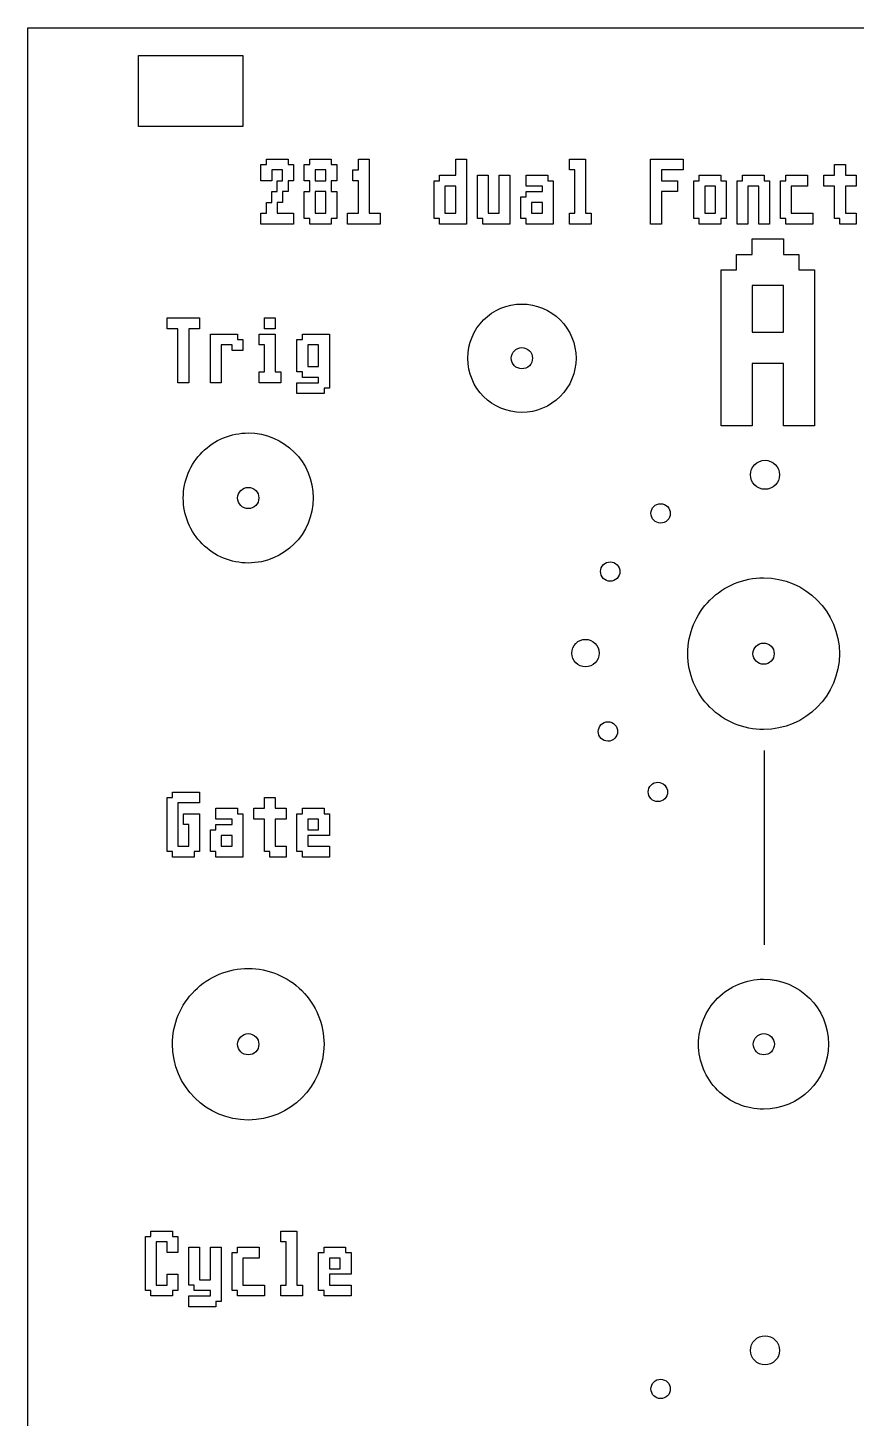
# Model space of a CAD drawing. Extents: x 0 to 101, y 9 to 137.
# Drawn here: x 0.2 to 37.7, y 74 to 136.9 of the extents above; entities that cross this region are included whole.
import ezdxf

# ---------------------------------------------------------------- set-up
doc = ezdxf.new("R2010")
doc.units = 0
doc.layers.add('Calque_1', color=7, linetype='CONTINUOUS')

msp = doc.modelspace()

# ---------------------------------------------------------------- linework, layer by layer
at = {"layer": 'Calque_1', "color": 7}
for p, q in [((0.161084, 136.906207), (101.139173, 136.906207)), ((0.161084, 8.727696), (0.161084, 136.906207)), ((10.963953, 130.843107), (10.963953, 130.965596)), ((10.963953, 130.965596), (11.453905, 130.965596)), ((11.453905, 130.965596), (11.943858, 130.965596)), ((11.943858, 130.965596), (11.943858, 130.843107)), ((12.923757, 130.843107), (12.923757, 130.965596)), ((12.923757, 130.965596), (13.413709, 130.965596)), ((13.413709, 130.965596), (13.903661, 130.965596)), ((13.903661, 130.965596), (13.903661, 130.843107)), ((15.128532, 130.72062), (15.128532, 130.965596)), ((15.128532, 130.965596), (15.37351, 130.965596)), ((15.37351, 130.965596), (15.618484, 130.965596)), ((15.618484, 130.965596), (15.618484, 129.740715)), ((19.538089, 130.598132), (19.538089, 130.965596)), ((19.538089, 130.965596), (19.783066, 130.965596)), ((19.783066, 130.965596), (20.028041, 130.965596)), ((20.028041, 130.965596), (20.028041, 129.49574)), ((24.682566, 130.72062), (24.682566, 130.965596)), ((24.682566, 130.965596), (25.050029, 130.965596)), ((25.050029, 130.965596), (25.417493, 130.965596)), ((25.417493, 130.965596), (25.417493, 129.740715)), ((28.357193, 129.49574), (28.357193, 130.965596)), ((28.357193, 130.965596), (29.09212, 130.965596)), ((29.09212, 130.965596), (29.82705, 130.965596)), ((29.82705, 130.965596), (29.82705, 130.72062)), ((10.718978, 130.353155), (10.718978, 130.72062)), ((10.718978, 130.72062), (10.841466, 130.72062)), ((10.718978, 129.985693), (10.718978, 130.353155)), ((10.841466, 130.72062), (10.963953, 130.72062)), ((10.963953, 130.72062), (10.963953, 130.843107)), ((11.453905, 130.475645), (11.208931, 130.475645)), ((11.208931, 130.475645), (11.208931, 130.230667)), ((11.698883, 130.475645), (11.453905, 130.475645)), ((11.698883, 130.230667), (11.698883, 130.475645)), ((11.943858, 130.843107), (11.943858, 130.72062)), ((11.943858, 130.72062), (12.066345, 130.72062)), ((12.066345, 130.72062), (12.188835, 130.72062)), ((12.188835, 130.72062), (12.188835, 130.353155)), ((12.188835, 130.353155), (12.188835, 129.985693)), ((12.678779, 130.353155), (12.678779, 130.72062)), ((12.678779, 130.72062), (12.801266, 130.72062)), ((12.678779, 129.985693), (12.678779, 130.353155)), ((12.801266, 130.72062), (12.923757, 130.72062)), ((12.923757, 130.72062), (12.923757, 130.843107)), ((13.413709, 130.475645), (13.168731, 130.475645)), ((13.168731, 130.475645), (13.168731, 130.230667)), ((13.658684, 130.475645), (13.413709, 130.475645)), ((13.658684, 130.230667), (13.658684, 130.475645)), ((13.903661, 130.843107), (13.903661, 130.72062)), ((13.903661, 130.72062), (14.026148, 130.72062)), ((14.026148, 130.72062), (14.148636, 130.72062)), ((14.148636, 130.72062), (14.148636, 130.353155)), ((14.148636, 130.353155), (14.148636, 129.985693)), ((14.883557, 130.230667), (14.883557, 130.475645)), ((14.883557, 130.475645), (15.006045, 130.475645)), ((15.006045, 130.475645), (15.128532, 130.475645)), ((15.128532, 130.475645), (15.128532, 130.72062)), ((19.538089, 130.230667), (19.538089, 130.598132)), ((24.682566, 130.475645), (24.682566, 130.72062)), ((24.805054, 130.475645), (24.682566, 130.475645)), ((24.927541, 130.475645), (24.805054, 130.475645)), ((24.927541, 129.49574), (24.927541, 130.475645)), ((29.337098, 130.475645), (28.847145, 130.475645)), ((28.847145, 130.475645), (28.847145, 130.230667)), ((29.82705, 130.475645), (29.337098, 130.475645)), ((29.82705, 130.72062), (29.82705, 130.475645)), ((36.686351, 130.475645), (36.686351, 130.72062)), ((36.686351, 130.72062), (36.931329, 130.72062)), ((36.686351, 130.230667), (36.686351, 130.475645)), ((36.931329, 130.72062), (37.176303, 130.72062)), ((37.176303, 130.72062), (37.176303, 130.475645)), ((37.176303, 130.475645), (37.176303, 130.230667)), ((10.963953, 129.985693), (10.718978, 129.985693)), ((11.208931, 129.985693), (10.963953, 129.985693)), ((11.208931, 130.230667), (11.208931, 129.985693)), ((11.453905, 129.740715), (11.453905, 129.985693)), ((11.453905, 129.985693), (11.576393, 129.985693)), ((11.453905, 129.49574), (11.453905, 129.740715)), ((11.576393, 129.985693), (11.698883, 129.985693)), ((11.698883, 129.985693), (11.698883, 130.230667)), ((12.066345, 129.985693), (11.943858, 129.985693)), ((11.943858, 129.985693), (11.943858, 129.740715)), ((11.943858, 129.740715), (11.943858, 129.49574)), ((12.188835, 129.985693), (12.066345, 129.985693)), ((12.801266, 129.985693), (12.678779, 129.985693)), ((12.923757, 129.985693), (12.801266, 129.985693)), ((12.923757, 129.740715), (12.923757, 129.985693)), ((12.923757, 129.49574), (12.923757, 129.740715)), ((13.168731, 130.230667), (13.168731, 129.985693)), ((13.168731, 129.985693), (13.413709, 129.985693)), ((13.413709, 129.985693), (13.658684, 129.985693)), ((13.658684, 129.985693), (13.658684, 130.230667)), ((14.026148, 129.985693), (13.903661, 129.985693)), ((13.903661, 129.985693), (13.903661, 129.740715)), ((13.903661, 129.740715), (13.903661, 129.49574)), ((14.148636, 129.985693), (14.026148, 129.985693)), ((14.883557, 129.985693), (14.883557, 130.230667)), ((15.006045, 129.985693), (14.883557, 129.985693)), ((15.128532, 129.985693), (15.006045, 129.985693)), ((15.128532, 129.250763), (15.128532, 129.985693)), ((15.618484, 129.740715), (15.618484, 128.515836)), ((18.558184, 129.128275), (18.558184, 129.985693)), ((18.558184, 129.985693), (18.680671, 129.985693)), ((18.680671, 129.985693), (18.803161, 129.985693)), ((18.803161, 130.10818), (18.803161, 130.230667)), ((18.803161, 130.230667), (19.170624, 130.230667)), ((18.803161, 129.985693), (18.803161, 130.10818)), ((19.293114, 129.740715), (19.048136, 129.740715)), ((19.048136, 129.740715), (19.048136, 129.128275)), ((19.170624, 130.230667), (19.538089, 130.230667)), ((19.538089, 129.740715), (19.293114, 129.740715)), ((19.538089, 129.128275), (19.538089, 129.740715)), ((20.517985, 129.250763), (20.517985, 130.230667)), ((20.517985, 130.230667), (20.762962, 130.230667)), ((20.762962, 130.230667), (21.007937, 130.230667)), ((21.007937, 130.230667), (21.007937, 129.37325)), ((21.497889, 129.37325), (21.497889, 130.230667)), ((21.497889, 130.230667), (21.742867, 130.230667)), ((21.742867, 130.230667), (21.987842, 130.230667)), ((21.987842, 130.230667), (21.987842, 129.128275)), ((22.722763, 129.985693), (22.722763, 130.230667)), ((22.722763, 130.230667), (23.212715, 130.230667)), ((22.722763, 129.740715), (22.722763, 129.985693)), ((23.090228, 129.740715), (22.722763, 129.740715)), ((23.457693, 129.740715), (23.090228, 129.740715)), ((23.212715, 130.230667), (23.702667, 130.230667)), ((23.457693, 129.618228), (23.457693, 129.740715)), ((23.457693, 129.49574), (23.457693, 129.618228)), ((23.702667, 130.230667), (23.702667, 130.10818)), ((23.702667, 130.10818), (23.702667, 129.985693)), ((23.702667, 129.985693), (23.825155, 129.985693)), ((23.825155, 129.985693), (23.947645, 129.985693)), ((23.947645, 129.985693), (23.947645, 129.005788)), ((25.417493, 129.740715), (25.417493, 128.515836)), ((28.847145, 130.230667), (28.847145, 129.985693)), ((28.847145, 129.985693), (29.214608, 129.985693)), ((29.214608, 129.985693), (29.582072, 129.985693)), ((29.582072, 129.985693), (29.582072, 129.740715)), ((29.582072, 129.740715), (29.582072, 129.49574)), ((30.316994, 129.128275), (30.316994, 129.985693)), ((30.316994, 129.985693), (30.439481, 129.985693)), ((30.439481, 129.985693), (30.561971, 129.985693)), ((30.561971, 130.10818), (30.561971, 130.230667)), ((30.561971, 130.230667), (31.051924, 130.230667)), ((30.561971, 129.985693), (30.561971, 130.10818)), ((31.051924, 129.740715), (30.806946, 129.740715)), ((30.806946, 129.740715), (30.806946, 129.128275)), ((31.051924, 130.230667), (31.541876, 130.230667)), ((31.296898, 129.740715), (31.051924, 129.740715)), ((31.296898, 129.128275), (31.296898, 129.740715)), ((31.541876, 130.230667), (31.541876, 130.10818)), ((31.541876, 130.10818), (31.541876, 129.985693)), ((31.541876, 129.985693), (31.664363, 129.985693)), ((31.664363, 129.985693), (31.786851, 129.985693)), ((31.786851, 129.985693), (31.786851, 129.128275)), ((32.276797, 129.005788), (32.276797, 129.985693)), ((32.276797, 129.985693), (32.399285, 129.985693)), ((32.399285, 129.985693), (32.521772, 129.985693)), ((32.521772, 130.10818), (32.521772, 130.230667)), ((32.521772, 130.230667), (33.011724, 130.230667)), ((32.521772, 129.985693), (32.521772, 130.10818)), ((33.011724, 129.740715), (32.76675, 129.740715)), ((32.76675, 129.740715), (32.76675, 128.883298)), ((33.011724, 130.230667), (33.501677, 130.230667)), ((33.256702, 129.740715), (33.011724, 129.740715)), ((33.256702, 128.883298), (33.256702, 129.740715)), ((33.501677, 130.230667), (33.501677, 130.10818)), ((33.501677, 130.10818), (33.501677, 129.985693)), ((33.501677, 129.985693), (33.624164, 129.985693)), ((33.624164, 129.985693), (33.746654, 129.985693)), ((33.746654, 129.985693), (33.746654, 129.005788)), ((34.236598, 129.128275), (34.236598, 129.985693)), ((34.236598, 129.985693), (34.359085, 129.985693)), ((34.359085, 129.985693), (34.481573, 129.985693)), ((34.481573, 130.10818), (34.481573, 130.230667)), ((34.481573, 130.230667), (34.971525, 130.230667)), ((34.481573, 129.985693), (34.481573, 130.10818)), ((35.094013, 129.740715), (34.72655, 129.740715)), ((34.72655, 129.740715), (34.72655, 129.128275)), ((34.971525, 130.230667), (35.461477, 130.230667)), ((35.461477, 129.740715), (35.094013, 129.740715)), ((35.461477, 130.230667), (35.461477, 129.985693)), ((35.461477, 129.985693), (35.461477, 129.740715)), ((36.196399, 129.985693), (36.196399, 130.230667)), ((36.196399, 130.230667), (36.441376, 130.230667)), ((36.196399, 129.740715), (36.196399, 129.985693)), ((36.441376, 129.740715), (36.196399, 129.740715)), ((36.441376, 130.230667), (36.686351, 130.230667)), ((36.686351, 129.740715), (36.441376, 129.740715)), ((36.686351, 129.005788), (36.686351, 129.740715)), ((37.176303, 130.230667), (37.421281, 130.230667)), ((37.421281, 129.740715), (37.176303, 129.740715)), ((37.176303, 129.740715), (37.176303, 129.128275)), ((37.421281, 130.230667), (37.666256, 130.230667)), ((37.666256, 129.740715), (37.421281, 129.740715)), ((37.666256, 130.230667), (37.666256, 129.985693)), ((37.666256, 129.985693), (37.666256, 129.740715)), ((10.963953, 128.76081), (10.963953, 129.005788)), ((10.963953, 129.005788), (11.08644, 129.005788)), ((11.08644, 129.005788), (11.208931, 129.005788)), ((11.208931, 129.250763), (11.208931, 129.49574)), ((11.208931, 129.49574), (11.331418, 129.49574)), ((11.208931, 129.005788), (11.208931, 129.250763)), ((11.331418, 129.49574), (11.453905, 129.49574)), ((11.576393, 129.005788), (11.453905, 129.005788)), ((11.453905, 129.005788), (11.453905, 128.76081)), ((11.698883, 129.005788), (11.576393, 129.005788)), ((11.82137, 129.49574), (11.698883, 129.49574)), ((11.698883, 129.49574), (11.698883, 129.250763)), ((11.698883, 129.250763), (11.698883, 129.005788)), ((11.943858, 129.49574), (11.82137, 129.49574)), ((12.678779, 128.883298), (12.678779, 129.49574)), ((12.678779, 129.49574), (12.801266, 129.49574)), ((12.801266, 129.49574), (12.923757, 129.49574)), ((13.413709, 129.49574), (13.168731, 129.49574)), ((13.168731, 129.49574), (13.168731, 129.005788)), ((13.168731, 129.005788), (13.168731, 128.515836)), ((13.658684, 129.49574), (13.413709, 129.49574)), ((13.658684, 129.005788), (13.658684, 129.49574)), ((13.658684, 128.515836), (13.658684, 129.005788)), ((13.903661, 129.49574), (14.026148, 129.49574)), ((14.026148, 129.49574), (14.148636, 129.49574)), ((14.148636, 129.49574), (14.148636, 128.883298)), ((15.128532, 128.515836), (15.128532, 129.250763)), ((18.558184, 128.270858), (18.558184, 129.128275)), ((19.048136, 129.128275), (19.048136, 128.515836)), ((19.538089, 128.515836), (19.538089, 129.128275)), ((20.028041, 129.49574), (20.028041, 128.025883)), ((20.517985, 128.270858), (20.517985, 129.250763)), ((21.007937, 129.37325), (21.007937, 128.515836)), ((21.497889, 128.515836), (21.497889, 129.37325)), ((21.987842, 129.128275), (21.987842, 128.025883)), ((22.477788, 128.76081), (22.477788, 129.250763)), ((22.477788, 129.250763), (22.600276, 129.250763)), ((22.600276, 129.250763), (22.722763, 129.250763)), ((22.722763, 129.37325), (22.722763, 129.49574)), ((22.722763, 129.49574), (23.090228, 129.49574)), ((22.722763, 129.250763), (22.722763, 129.37325)), ((23.212715, 129.005788), (22.96774, 129.005788)), ((22.96774, 129.005788), (22.96774, 128.76081)), ((23.090228, 129.49574), (23.457693, 129.49574)), ((23.457693, 129.005788), (23.212715, 129.005788)), ((23.457693, 128.76081), (23.457693, 129.005788)), ((23.947645, 129.005788), (23.947645, 128.025883)), ((24.927541, 128.515836), (24.927541, 129.49574)), ((28.357193, 128.025883), (28.357193, 129.49574)), ((29.214608, 129.49574), (28.847145, 129.49574)), ((28.847145, 129.49574), (28.847145, 128.76081)), ((29.582072, 129.49574), (29.214608, 129.49574)), ((30.316994, 128.270858), (30.316994, 129.128275)), ((30.806946, 129.128275), (30.806946, 128.515836)), ((31.296898, 128.515836), (31.296898, 129.128275)), ((31.786851, 129.128275), (31.786851, 128.270858)), ((32.276797, 128.025883), (32.276797, 129.005788)), ((33.746654, 129.005788), (33.746654, 128.025883)), ((34.236598, 128.270858), (34.236598, 129.128275)), ((34.72655, 129.128275), (34.72655, 128.515836)), ((36.686351, 128.270858), (36.686351, 129.005788)), ((37.176303, 129.128275), (37.176303, 128.515836)), ((10.718978, 128.270858), (10.718978, 128.515836)), ((10.718978, 128.515836), (10.841466, 128.515836)), ((10.841466, 128.515836), (10.963953, 128.515836)), ((10.963953, 128.515836), (10.963953, 128.76081)), ((11.453905, 128.76081), (11.453905, 128.515836)), ((11.453905, 128.515836), (11.82137, 128.515836)), ((11.82137, 128.515836), (12.188835, 128.515836)), ((12.188835, 128.515836), (12.188835, 128.270858)), ((12.678779, 128.270858), (12.678779, 128.883298)), ((13.168731, 128.515836), (13.413709, 128.515836)), ((13.413709, 128.515836), (13.658684, 128.515836)), ((14.148636, 128.883298), (14.148636, 128.270858)), ((14.63858, 128.270858), (14.63858, 128.515836)), ((14.63858, 128.515836), (14.883557, 128.515836)), ((14.883557, 128.515836), (15.128532, 128.515836)), ((15.618484, 128.515836), (15.863462, 128.515836)), ((15.863462, 128.515836), (16.108437, 128.515836)), ((16.108437, 128.515836), (16.108437, 128.270858)), ((19.048136, 128.515836), (19.293114, 128.515836)), ((19.293114, 128.515836), (19.538089, 128.515836)), ((21.007937, 128.515836), (21.252914, 128.515836)), ((21.252914, 128.515836), (21.497889, 128.515836)), ((22.477788, 128.270858), (22.477788, 128.76081)), ((22.96774, 128.76081), (22.96774, 128.515836)), ((22.96774, 128.515836), (23.212715, 128.515836)), ((23.212715, 128.515836), (23.457693, 128.515836)), ((23.457693, 128.515836), (23.457693, 128.76081)), ((24.682566, 128.270858), (24.682566, 128.515836)), ((24.682566, 128.515836), (24.805054, 128.515836)), ((24.805054, 128.515836), (24.927541, 128.515836)), ((25.417493, 128.515836), (25.539981, 128.515836)), ((25.539981, 128.515836), (25.662471, 128.515836)), ((25.662471, 128.515836), (25.662471, 128.270858)), ((28.847145, 128.76081), (28.847145, 128.025883)), ((30.806946, 128.515836), (31.051924, 128.515836)), ((31.051924, 128.515836), (31.296898, 128.515836)), ((32.76675, 128.883298), (32.76675, 128.025883)), ((33.256702, 128.025883), (33.256702, 128.883298)), ((34.72655, 128.515836), (35.216503, 128.515836)), ((35.216503, 128.515836), (35.706455, 128.515836)), ((35.706455, 128.515836), (35.706455, 128.270858)), ((37.176303, 128.515836), (37.421281, 128.515836)), ((37.421281, 128.515836), (37.666256, 128.515836)), ((37.666256, 128.515836), (37.666256, 128.270858)), ((10.718978, 128.025883), (10.718978, 128.270858)), ((11.453905, 128.025883), (10.718978, 128.025883)), ((12.188835, 128.025883), (11.453905, 128.025883)), ((12.188835, 128.270858), (12.188835, 128.025883)), ((12.801266, 128.270858), (12.678779, 128.270858)), ((12.923757, 128.270858), (12.801266, 128.270858)), ((12.923757, 128.148371), (12.923757, 128.270858)), ((12.923757, 128.025883), (12.923757, 128.148371)), ((13.413709, 128.025883), (12.923757, 128.025883)), ((13.903661, 128.025883), (13.413709, 128.025883)), ((14.026148, 128.270858), (13.903661, 128.270858)), ((13.903661, 128.270858), (13.903661, 128.148371)), ((13.903661, 128.148371), (13.903661, 128.025883)), ((14.148636, 128.270858), (14.026148, 128.270858)), ((14.63858, 128.025883), (14.63858, 128.270858)), ((15.37351, 128.025883), (14.63858, 128.025883)), ((16.108437, 128.025883), (15.37351, 128.025883)), ((16.108437, 128.270858), (16.108437, 128.025883)), ((18.680671, 128.270858), (18.558184, 128.270858)), ((18.803161, 128.270858), (18.680671, 128.270858)), ((18.803161, 128.148371), (18.803161, 128.270858)), ((18.803161, 128.025883), (18.803161, 128.148371)), ((19.415601, 128.025883), (18.803161, 128.025883)), ((20.028041, 128.025883), (19.415601, 128.025883)), ((20.640475, 128.270858), (20.517985, 128.270858)), ((20.762962, 128.270858), (20.640475, 128.270858)), ((20.762962, 128.148371), (20.762962, 128.270858)), ((20.762962, 128.025883), (20.762962, 128.148371)), ((21.375402, 128.025883), (20.762962, 128.025883)), ((21.987842, 128.025883), (21.375402, 128.025883)), ((22.600276, 128.270858), (22.477788, 128.270858)), ((22.722763, 128.270858), (22.600276, 128.270858)), ((22.722763, 128.148371), (22.722763, 128.270858)), ((22.722763, 128.025883), (22.722763, 128.148371)), ((23.335203, 128.025883), (22.722763, 128.025883)), ((23.947645, 128.025883), (23.335203, 128.025883)), ((24.682566, 128.025883), (24.682566, 128.270858)), ((25.172519, 128.025883), (24.682566, 128.025883)), ((25.662471, 128.025883), (25.172519, 128.025883)), ((25.662471, 128.270858), (25.662471, 128.025883)), ((28.602168, 128.025883), (28.357193, 128.025883)), ((28.847145, 128.025883), (28.602168, 128.025883)), ((30.439481, 128.270858), (30.316994, 128.270858)), ((30.561971, 128.270858), (30.439481, 128.270858)), ((30.561971, 128.148371), (30.561971, 128.270858)), ((30.561971, 128.025883), (30.561971, 128.148371)), ((31.051924, 128.025883), (30.561971, 128.025883)), ((31.541876, 128.025883), (31.051924, 128.025883)), ((31.664363, 128.270858), (31.541876, 128.270858)), ((31.541876, 128.270858), (31.541876, 128.148371)), ((31.541876, 128.148371), (31.541876, 128.025883)), ((31.786851, 128.270858), (31.664363, 128.270858)), ((32.521772, 128.025883), (32.276797, 128.025883)), ((32.76675, 128.025883), (32.521772, 128.025883)), ((33.501677, 128.025883), (33.256702, 128.025883)), ((33.746654, 128.025883), (33.501677, 128.025883)), ((34.359085, 128.270858), (34.236598, 128.270858)), ((34.481573, 128.270858), (34.359085, 128.270858)), ((34.481573, 128.148371), (34.481573, 128.270858)), ((34.481573, 128.025883), (34.481573, 128.148371)), ((35.094013, 128.025883), (34.481573, 128.025883)), ((35.706455, 128.025883), (35.094013, 128.025883)), ((35.706455, 128.270858), (35.706455, 128.025883)), ((36.808838, 128.270858), (36.686351, 128.270858)), ((36.931329, 128.270858), (36.808838, 128.270858)), ((36.931329, 128.148371), (36.931329, 128.270858)), ((36.931329, 128.025883), (36.931329, 128.148371)), ((37.298791, 128.025883), (36.931329, 128.025883)), ((37.666256, 128.025883), (37.298791, 128.025883)), ((37.666256, 128.270858), (37.666256, 128.025883)), ((32.95977, 127.007577), (32.95977, 127.360355)), ((32.95977, 127.360355), (33.665326, 127.360355)), ((33.665326, 127.360355), (34.370882, 127.360355)), ((34.370882, 127.360355), (34.370882, 127.007577)), ((32.254214, 126.302021), (32.254214, 126.654799)), ((32.254214, 126.654799), (32.606992, 126.654799)), ((32.606992, 126.654799), (32.95977, 126.654799)), ((32.95977, 126.654799), (32.95977, 127.007577)), ((34.370882, 127.007577), (34.370882, 126.654799)), ((34.370882, 126.654799), (34.72366, 126.654799)), ((34.72366, 126.654799), (35.076439, 126.654799)), ((35.076439, 126.654799), (35.076439, 126.302021)), ((31.548658, 122.421462), (31.548658, 125.949243)), ((31.548658, 125.949243), (31.901436, 125.949243)), ((31.901436, 125.949243), (32.254214, 125.949243)), ((32.254214, 125.949243), (32.254214, 126.302021)), ((35.076439, 126.302021), (35.076439, 125.949243)), ((35.076439, 125.949243), (35.429217, 125.949243)), ((35.429217, 125.949243), (35.781995, 125.949243)), ((35.781995, 125.949243), (35.781995, 122.421462)), ((33.665326, 125.243686), (32.95977, 125.243686)), ((32.95977, 125.243686), (32.95977, 124.185352)), ((34.370882, 125.243686), (33.665326, 125.243686)), ((34.370882, 124.185352), (34.370882, 125.243686)), ((32.95977, 124.185352), (32.95977, 123.127018)), ((34.370882, 123.127018), (34.370882, 124.185352)), ((6.468259, 123.535617), (6.468259, 123.780594)), ((6.468259, 123.780594), (7.203189, 123.780594)), ((6.468259, 123.290642), (6.468259, 123.535617)), ((7.203189, 123.780594), (7.938116, 123.780594)), ((7.938116, 123.780594), (7.938116, 123.535617)), ((7.938116, 123.535617), (7.938116, 123.290642)), ((10.877816, 123.535617), (10.877816, 123.780594)), ((10.877816, 123.780594), (11.122791, 123.780594)), ((10.877816, 123.290642), (10.877816, 123.535617)), ((11.122791, 123.780594), (11.367768, 123.780594)), ((11.367768, 123.780594), (11.367768, 123.535617)), ((11.367768, 123.535617), (11.367768, 123.290642)), ((6.713237, 123.290642), (6.468259, 123.290642)), ((6.958212, 123.290642), (6.713237, 123.290642)), ((6.958212, 122.06576), (6.958212, 123.290642)), ((7.693141, 123.290642), (7.448164, 123.290642)), ((7.448164, 123.290642), (7.448164, 122.06576)), ((7.938116, 123.290642), (7.693141, 123.290642)), ((8.428063, 121.943273), (8.428063, 123.045665)), ((8.428063, 123.045665), (9.040503, 123.045665)), ((9.040503, 123.045665), (9.652942, 123.045665)), ((9.652942, 123.045665), (9.652942, 122.923177)), ((9.652942, 122.923177), (9.652942, 122.80069)), ((9.652942, 122.80069), (9.77543, 122.80069)), ((9.77543, 122.80069), (9.89792, 122.80069)), ((9.89792, 122.80069), (9.89792, 122.555712)), ((10.632838, 122.80069), (10.632838, 123.045665)), ((10.632838, 123.045665), (11.000303, 123.045665)), ((10.632838, 122.555712), (10.632838, 122.80069)), ((11.122791, 123.290642), (10.877816, 123.290642)), ((11.000303, 123.045665), (11.367768, 123.045665)), ((11.367768, 123.290642), (11.122791, 123.290642)), ((11.367768, 123.045665), (11.367768, 122.18825)), ((12.347664, 122.06576), (12.347664, 122.80069)), ((12.347664, 122.80069), (12.470152, 122.80069)), ((12.470152, 122.80069), (12.592642, 122.80069)), ((12.592642, 122.923177), (12.592642, 123.045665)), ((12.592642, 123.045665), (13.205081, 123.045665)), ((12.592642, 122.80069), (12.592642, 122.923177)), ((13.205081, 123.045665), (13.817521, 123.045665)), ((13.817521, 123.045665), (13.817521, 121.820785)), ((32.95977, 123.127018), (33.665326, 123.127018)), ((33.665326, 123.127018), (34.370882, 123.127018)), ((6.958212, 120.840881), (6.958212, 122.06576)), ((7.448164, 122.06576), (7.448164, 120.840881)), ((9.16299, 122.555712), (8.918015, 122.555712)), ((8.918015, 122.555712), (8.918015, 121.698298)), ((9.407967, 122.555712), (9.16299, 122.555712)), ((9.407967, 122.433225), (9.407967, 122.555712)), ((9.407967, 122.310737), (9.407967, 122.433225)), ((9.652942, 122.310737), (9.407967, 122.310737)), ((9.89792, 122.310737), (9.652942, 122.310737)), ((9.89792, 122.555712), (9.89792, 122.310737)), ((10.755328, 122.555712), (10.632838, 122.555712)), ((10.877816, 122.555712), (10.755328, 122.555712)), ((10.877816, 121.943273), (10.877816, 122.555712)), ((11.367768, 122.18825), (11.367768, 121.330833)), ((12.347664, 121.330833), (12.347664, 122.06576)), ((13.082594, 122.555712), (12.837617, 122.555712)), ((12.837617, 122.555712), (12.837617, 122.06576)), ((12.837617, 122.06576), (12.837617, 121.575808)), ((13.327569, 122.555712), (13.082594, 122.555712)), ((13.327569, 122.06576), (13.327569, 122.555712)), ((13.327569, 121.575808), (13.327569, 122.06576)), ((31.548658, 118.893681), (31.548658, 122.421462)), ((35.781995, 122.421462), (35.781995, 118.893681)), ((8.428063, 120.840881), (8.428063, 121.943273)), ((8.918015, 121.698298), (8.918015, 120.840881)), ((10.877816, 121.330833), (10.877816, 121.943273)), ((12.837617, 121.575808), (13.082594, 121.575808)), ((13.082594, 121.575808), (13.327569, 121.575808)), ((13.817521, 121.820785), (13.817521, 120.595903)), ((23.011908, 121.954703), (23.011908, 121.954703)), ((24.983393, 121.9547), (24.983393, 121.9547)), ((33.665326, 121.715906), (32.95977, 121.715906)), ((32.95977, 121.715906), (32.95977, 120.304793)), ((34.370882, 121.715906), (33.665326, 121.715906)), ((34.370882, 120.304793), (34.370882, 121.715906)), ((7.203189, 120.840881), (6.958212, 120.840881)), ((7.448164, 120.840881), (7.203189, 120.840881)), ((8.673038, 120.840881), (8.428063, 120.840881)), ((8.918015, 120.840881), (8.673038, 120.840881)), ((10.632838, 121.085855), (10.632838, 121.330833)), ((10.632838, 121.330833), (10.755328, 121.330833)), ((10.632838, 120.840881), (10.632838, 121.085855)), ((11.122791, 120.840881), (10.632838, 120.840881)), ((10.755328, 121.330833), (10.877816, 121.330833)), ((11.612743, 120.840881), (11.122791, 120.840881)), ((11.367768, 121.330833), (11.490256, 121.330833)), ((11.490256, 121.330833), (11.612743, 121.330833)), ((11.612743, 121.330833), (11.612743, 121.085855)), ((11.612743, 121.085855), (11.612743, 120.840881)), ((12.470152, 121.330833), (12.347664, 121.330833)), ((12.347664, 120.595903), (12.347664, 120.840881)), ((12.347664, 120.840881), (12.837617, 120.840881)), ((12.592642, 121.330833), (12.470152, 121.330833)), ((12.592642, 121.208346), (12.592642, 121.330833)), ((12.592642, 121.085855), (12.592642, 121.208346)), ((12.960104, 121.085855), (12.592642, 121.085855)), ((12.837617, 120.840881), (13.327569, 120.840881)), ((13.327569, 121.085855), (12.960104, 121.085855)), ((13.327569, 120.963368), (13.327569, 121.085855)), ((13.327569, 120.840881), (13.327569, 120.963368)), ((12.347664, 120.350928), (12.347664, 120.595903)), ((12.960104, 120.350928), (12.347664, 120.350928)), ((13.572546, 120.350928), (12.960104, 120.350928)), ((13.695034, 120.595903), (13.572546, 120.595903)), ((13.572546, 120.595903), (13.572546, 120.473416)), ((13.572546, 120.473416), (13.572546, 120.350928)), ((13.817521, 120.595903), (13.695034, 120.595903)), ((32.95977, 120.304793), (32.95977, 118.893681)), ((34.370882, 118.893681), (34.370882, 120.304793)), ((32.254214, 118.893681), (31.548658, 118.893681)), ((32.95977, 118.893681), (32.254214, 118.893681)), ((35.076439, 118.893681), (34.370882, 118.893681)), ((35.781995, 118.893681), (35.076439, 118.893681)), ((34.19525, 116.679403), (34.19525, 116.679403)), ((10.623133, 115.629505), (10.623133, 115.629505)), ((13.084962, 115.629507), (13.084962, 115.629507)), ((28.407488, 114.767871), (28.407488, 114.767871)), ((26.217882, 111.993559), (26.217857, 111.993559)), ((26.03115, 108.611719), (26.03115, 108.611719)), ((33.954339, 108.584541), (33.954339, 108.584541)), ((36.906513, 108.584552), (36.906513, 108.584552)), ((26.022293, 104.897595), (26.022293, 104.897595)), ((33.499571, 104.20381), (33.499571, 95.412888)), ((6.468259, 100.850742), (6.468259, 102.075622)), ((6.468259, 102.075622), (6.590749, 102.075622)), ((6.590749, 102.075622), (6.713237, 102.075622)), ((6.713237, 102.198109), (6.713237, 102.320599)), ((6.713237, 102.320599), (7.325677, 102.320599)), ((6.713237, 102.075622), (6.713237, 102.198109)), ((7.325677, 102.320599), (7.938116, 102.320599)), ((7.938116, 102.320599), (7.938116, 102.075622)), ((7.938116, 102.075622), (7.938116, 101.830647)), ((10.877816, 101.830647), (10.877816, 102.075622)), ((10.877816, 102.075622), (11.122791, 102.075622)), ((11.122791, 102.075622), (11.367768, 102.075622)), ((11.367768, 102.075622), (11.367768, 101.830647)), ((28.377011, 102.017475), (28.376988, 102.017475)), ((7.448164, 101.830647), (6.958212, 101.830647)), ((6.958212, 101.830647), (6.958212, 100.850742)), ((7.203189, 101.095717), (7.203189, 101.340695)), ((7.203189, 101.340695), (7.570654, 101.340695)), ((7.938116, 101.830647), (7.448164, 101.830647)), ((7.570654, 101.340695), (7.938116, 101.340695)), ((7.938116, 101.340695), (7.938116, 100.483277)), ((8.673038, 101.340695), (8.673038, 101.585669)), ((8.673038, 101.585669), (9.16299, 101.585669)), ((8.673038, 101.095717), (8.673038, 101.340695)), ((9.16299, 101.585669), (9.652942, 101.585669)), ((9.652942, 101.585669), (9.652942, 101.463182)), ((9.652942, 101.463182), (9.652942, 101.340695)), ((9.652942, 101.340695), (9.77543, 101.340695)), ((9.77543, 101.340695), (9.89792, 101.340695)), ((9.89792, 101.340695), (9.89792, 100.36079)), ((10.387864, 101.340695), (10.387864, 101.585669)), ((10.387864, 101.585669), (10.632838, 101.585669)), ((10.387864, 101.095717), (10.387864, 101.340695)), ((10.632838, 101.585669), (10.877816, 101.585669)), ((10.877816, 101.585669), (10.877816, 101.830647)), ((11.367768, 101.830647), (11.367768, 101.585669)), ((11.367768, 101.585669), (11.612743, 101.585669)), ((11.612743, 101.585669), (11.85772, 101.585669)), ((11.85772, 101.585669), (11.85772, 101.340695)), ((11.85772, 101.340695), (11.85772, 101.095717)), ((12.347664, 100.483277), (12.347664, 101.340695)), ((12.347664, 101.340695), (12.470152, 101.340695)), ((12.470152, 101.340695), (12.592642, 101.340695)), ((12.592642, 101.463182), (12.592642, 101.585669)), ((12.592642, 101.585669), (13.082594, 101.585669)), ((12.592642, 101.340695), (12.592642, 101.463182)), ((13.082594, 101.585669), (13.572546, 101.585669)), ((13.572546, 101.585669), (13.572546, 101.463182)), ((13.572546, 101.463182), (13.572546, 101.340695)), ((13.572546, 101.340695), (13.695034, 101.340695)), ((13.695034, 101.340695), (13.817521, 101.340695)), ((13.817521, 101.340695), (13.817521, 100.850742)), ((6.468259, 99.62586), (6.468259, 100.850742)), ((6.958212, 100.850742), (6.958212, 99.870838)), ((7.203189, 100.850742), (7.203189, 101.095717)), ((7.325677, 100.850742), (7.203189, 100.850742)), ((7.448164, 100.850742), (7.325677, 100.850742)), ((7.448164, 100.36079), (7.448164, 100.850742)), ((9.040503, 101.095717), (8.673038, 101.095717)), ((8.673038, 100.728252), (8.673038, 100.850742)), ((8.673038, 100.850742), (9.040503, 100.850742)), ((8.673038, 100.605765), (8.673038, 100.728252)), ((9.407967, 101.095717), (9.040503, 101.095717)), ((9.040503, 100.850742), (9.407967, 100.850742)), ((9.407967, 100.97323), (9.407967, 101.095717)), ((9.407967, 100.850742), (9.407967, 100.97323)), ((10.632838, 101.095717), (10.387864, 101.095717)), ((10.877816, 101.095717), (10.632838, 101.095717)), ((10.877816, 100.36079), (10.877816, 101.095717)), ((11.612743, 101.095717), (11.367768, 101.095717)), ((11.367768, 101.095717), (11.367768, 100.483277)), ((11.85772, 101.095717), (11.612743, 101.095717)), ((13.082594, 101.095717), (12.837617, 101.095717)), ((12.837617, 101.095717), (12.837617, 100.850742)), ((12.837617, 100.850742), (12.837617, 100.605765)), ((13.327569, 101.095717), (13.082594, 101.095717)), ((13.327569, 100.850742), (13.327569, 101.095717)), ((13.327569, 100.605765), (13.327569, 100.850742)), ((13.817521, 100.850742), (13.817521, 100.36079)), ((7.448164, 99.870838), (7.448164, 100.36079)), ((7.938116, 100.483277), (7.938116, 99.62586)), ((8.428063, 100.115812), (8.428063, 100.605765)), ((8.428063, 100.605765), (8.55055, 100.605765)), ((8.428063, 99.62586), (8.428063, 100.115812)), ((8.55055, 100.605765), (8.673038, 100.605765)), ((9.16299, 100.36079), (8.918015, 100.36079)), ((8.918015, 100.36079), (8.918015, 100.115812)), ((8.918015, 100.115812), (8.918015, 99.870838)), ((9.407967, 100.36079), (9.16299, 100.36079)), ((9.407967, 100.115812), (9.407967, 100.36079)), ((9.407967, 99.870838), (9.407967, 100.115812)), ((9.89792, 100.36079), (9.89792, 99.380885)), ((10.877816, 99.62586), (10.877816, 100.36079)), ((11.367768, 100.483277), (11.367768, 99.870838)), ((12.347664, 99.62586), (12.347664, 100.483277)), ((12.837617, 100.605765), (13.082594, 100.605765)), ((13.327569, 100.36079), (12.837617, 100.36079)), ((12.837617, 100.36079), (12.837617, 100.115812)), ((12.837617, 100.115812), (12.837617, 99.870838)), ((13.082594, 100.605765), (13.327569, 100.605765)), ((13.817521, 100.36079), (13.327569, 100.36079)), ((6.590749, 99.62586), (6.468259, 99.62586)), ((6.713237, 99.62586), (6.590749, 99.62586)), ((6.713237, 99.503373), (6.713237, 99.62586)), ((6.713237, 99.380885), (6.713237, 99.503373)), ((6.958212, 99.870838), (7.203189, 99.870838)), ((7.203189, 99.870838), (7.448164, 99.870838)), ((7.815629, 99.62586), (7.693141, 99.62586)), ((7.693141, 99.62586), (7.693141, 99.503373)), ((7.693141, 99.503373), (7.693141, 99.380885)), ((7.938116, 99.62586), (7.815629, 99.62586)), ((8.55055, 99.62586), (8.428063, 99.62586)), ((8.673038, 99.62586), (8.55055, 99.62586)), ((8.673038, 99.503373), (8.673038, 99.62586)), ((8.673038, 99.380885), (8.673038, 99.503373)), ((8.918015, 99.870838), (9.16299, 99.870838)), ((9.16299, 99.870838), (9.407967, 99.870838)), ((11.000303, 99.62586), (10.877816, 99.62586)), ((11.122791, 99.62586), (11.000303, 99.62586)), ((11.122791, 99.503373), (11.122791, 99.62586)), ((11.122791, 99.380885), (11.122791, 99.503373)), ((11.367768, 99.870838), (11.612743, 99.870838)), ((11.612743, 99.870838), (11.85772, 99.870838)), ((11.85772, 99.870838), (11.85772, 99.62586)), ((11.85772, 99.62586), (11.85772, 99.380885)), ((12.470152, 99.62586), (12.347664, 99.62586)), ((12.592642, 99.62586), (12.470152, 99.62586)), ((12.592642, 99.503373), (12.592642, 99.62586)), ((12.592642, 99.380885), (12.592642, 99.503373)), ((12.837617, 99.870838), (13.327569, 99.870838)), ((13.327569, 99.870838), (13.817521, 99.870838)), ((13.817521, 99.870838), (13.817521, 99.62586)), ((13.817521, 99.62586), (13.817521, 99.380885)), ((7.203189, 99.380885), (6.713237, 99.380885)), ((7.693141, 99.380885), (7.203189, 99.380885)), ((9.285477, 99.380885), (8.673038, 99.380885)), ((9.89792, 99.380885), (9.285477, 99.380885)), ((11.490256, 99.380885), (11.122791, 99.380885)), ((11.85772, 99.380885), (11.490256, 99.380885)), ((13.205081, 99.380885), (12.592642, 99.380885)), ((13.817521, 99.380885), (13.205081, 99.380885)), ((33.966051, 90.911087), (33.966051, 90.911087)), ((36.41489, 90.911085), (36.41489, 90.911085)), ((10.1429, 90.430858), (10.1429, 90.430858)), ((10.142903, 87.480575), (10.142903, 87.480575)), ((5.733329, 82.336244), (5.733329, 82.458731)), ((5.733329, 82.458731), (6.223282, 82.458731)), ((6.223282, 82.458731), (6.713234, 82.458731)), ((6.713234, 82.458731), (6.713234, 82.336244)), ((11.612734, 82.213756), (11.612734, 82.458731)), ((11.612734, 82.458731), (11.980199, 82.458731)), ((11.980199, 82.458731), (12.347664, 82.458731)), ((12.347664, 82.458731), (12.347664, 81.233852)), ((5.488355, 80.988874), (5.488355, 82.213756)), ((5.488355, 82.213756), (5.610842, 82.213756)), ((5.610842, 82.213756), (5.733329, 82.213756)), ((5.733329, 82.213756), (5.733329, 82.336244)), ((6.223282, 81.968779), (5.978307, 81.968779)), ((5.978307, 81.968779), (5.978307, 80.988874)), ((6.468259, 81.968779), (6.223282, 81.968779)), ((6.468259, 81.723804), (6.468259, 81.968779)), ((6.713234, 82.336244), (6.713234, 82.213756)), ((6.713234, 82.213756), (6.835721, 82.213756)), ((6.835721, 82.213756), (6.958212, 82.213756)), ((6.958212, 82.213756), (6.958212, 81.846291)), ((6.958212, 81.846291), (6.958212, 81.478826)), ((11.612734, 81.968779), (11.612734, 82.213756)), ((11.735222, 81.968779), (11.612734, 81.968779)), ((11.857712, 81.968779), (11.735222, 81.968779)), ((11.857712, 80.988874), (11.857712, 81.968779)), ((6.468259, 81.478826), (6.468259, 81.723804)), ((6.713234, 81.478826), (6.468259, 81.478826)), ((6.958212, 81.478826), (6.713234, 81.478826)), ((7.448155, 80.866387), (7.448155, 81.723804)), ((7.448155, 81.723804), (7.69313, 81.723804)), ((7.69313, 81.723804), (7.938108, 81.723804)), ((7.938108, 81.723804), (7.938108, 80.988874)), ((8.42806, 80.988874), (8.42806, 81.723804)), ((8.42806, 81.723804), (8.673035, 81.723804)), ((8.673035, 81.723804), (8.918012, 81.723804)), ((8.918012, 81.723804), (8.918012, 80.498922)), ((9.407956, 80.621412), (9.407956, 81.478826)), ((9.407956, 81.478826), (9.530444, 81.478826)), ((9.530444, 81.478826), (9.652934, 81.478826)), ((9.652934, 81.601317), (9.652934, 81.723804)), ((9.652934, 81.723804), (10.142886, 81.723804)), ((9.652934, 81.478826), (9.652934, 81.601317)), ((10.265373, 81.233852), (9.897908, 81.233852)), ((9.897908, 81.233852), (9.897908, 80.621412)), ((10.142886, 81.723804), (10.632838, 81.723804)), ((10.632838, 81.233852), (10.265373, 81.233852)), ((10.632838, 81.723804), (10.632838, 81.478826)), ((10.632838, 81.478826), (10.632838, 81.233852)), ((12.347664, 81.233852), (12.347664, 80.008969)), ((13.32756, 80.621412), (13.32756, 81.478826)), ((13.32756, 81.478826), (13.450048, 81.478826)), ((13.450048, 81.478826), (13.572535, 81.478826)), ((13.572535, 81.601317), (13.572535, 81.723804)), ((13.572535, 81.723804), (14.062487, 81.723804)), ((13.572535, 81.478826), (13.572535, 81.601317)), ((14.062487, 81.233852), (13.817513, 81.233852)), ((13.817513, 81.233852), (13.817513, 80.988874)), ((14.062487, 81.723804), (14.55244, 81.723804)), ((14.307465, 81.233852), (14.062487, 81.233852)), ((14.307465, 80.988874), (14.307465, 81.233852)), ((14.55244, 81.723804), (14.55244, 81.601317)), ((14.55244, 81.601317), (14.55244, 81.478826)), ((14.55244, 81.478826), (14.67493, 81.478826)), ((14.67493, 81.478826), (14.797417, 81.478826)), ((14.797417, 81.478826), (14.797417, 80.988874)), ((5.488355, 79.763995), (5.488355, 80.988874)), ((5.978307, 80.988874), (5.978307, 80.008969)), ((7.448155, 80.008969), (7.448155, 80.866387)), ((7.938108, 80.988874), (7.938108, 80.253947)), ((8.42806, 80.253947), (8.42806, 80.988874)), ((9.407956, 79.763995), (9.407956, 80.621412)), ((9.897908, 80.621412), (9.897908, 80.008969)), ((11.857712, 80.008969), (11.857712, 80.988874)), ((13.32756, 79.763995), (13.32756, 80.621412)), ((13.817513, 80.988874), (13.817513, 80.743899)), ((13.817513, 80.743899), (14.062487, 80.743899)), ((14.062487, 80.743899), (14.307465, 80.743899)), ((14.307465, 80.743899), (14.307465, 80.988874)), ((14.797417, 80.988874), (14.797417, 80.498922)), ((5.978307, 80.008969), (6.223282, 80.008969)), ((6.223282, 80.008969), (6.468259, 80.008969)), ((6.468259, 80.253947), (6.468259, 80.498922)), ((6.468259, 80.498922), (6.713234, 80.498922)), ((6.468259, 80.008969), (6.468259, 80.253947)), ((6.713234, 80.498922), (6.958212, 80.498922)), ((6.958212, 80.498922), (6.958212, 80.13146)), ((6.958212, 80.13146), (6.958212, 79.763995)), ((7.570643, 80.008969), (7.448155, 80.008969)), ((7.69313, 80.008969), (7.570643, 80.008969)), ((7.69313, 79.886482), (7.69313, 80.008969)), ((7.938108, 80.253947), (8.183082, 80.253947)), ((8.183082, 80.253947), (8.42806, 80.253947)), ((8.918012, 80.498922), (8.918012, 79.274042)), ((9.897908, 80.008969), (10.387861, 80.008969)), ((10.387861, 80.008969), (10.877813, 80.008969)), ((10.877813, 80.008969), (10.877813, 79.763995)), ((11.612734, 79.763995), (11.612734, 80.008969)), ((11.612734, 80.008969), (11.735222, 80.008969)), ((11.735222, 80.008969), (11.857712, 80.008969)), ((12.347664, 80.008969), (12.470152, 80.008969)), ((12.470152, 80.008969), (12.592639, 80.008969)), ((12.592639, 80.008969), (12.592639, 79.763995)), ((14.307465, 80.498922), (13.817513, 80.498922)), ((13.817513, 80.498922), (13.817513, 80.253947)), ((13.817513, 80.253947), (13.817513, 80.008969)), ((13.817513, 80.008969), (14.307465, 80.008969)), ((14.797417, 80.498922), (14.307465, 80.498922)), ((14.307465, 80.008969), (14.797417, 80.008969)), ((14.797417, 80.008969), (14.797417, 79.763995)), ((5.610842, 79.763995), (5.488355, 79.763995)), ((5.733329, 79.763995), (5.610842, 79.763995)), ((5.733329, 79.641507), (5.733329, 79.763995)), ((5.733329, 79.519017), (5.733329, 79.641507)), ((6.223282, 79.519017), (5.733329, 79.519017)), ((6.713234, 79.519017), (6.223282, 79.519017)), ((6.835721, 79.763995), (6.713234, 79.763995)), ((6.713234, 79.763995), (6.713234, 79.641507)), ((6.713234, 79.641507), (6.713234, 79.519017)), ((6.958212, 79.763995), (6.835721, 79.763995)), ((7.448155, 79.274042), (7.448155, 79.519017)), ((7.448155, 79.519017), (7.938108, 79.519017)), ((7.69313, 79.763995), (7.69313, 79.886482)), ((8.060595, 79.763995), (7.69313, 79.763995)), ((7.938108, 79.519017), (8.42806, 79.519017)), ((8.42806, 79.763995), (8.060595, 79.763995)), ((8.42806, 79.641507), (8.42806, 79.763995)), ((8.42806, 79.519017), (8.42806, 79.641507)), ((9.530444, 79.763995), (9.407956, 79.763995)), ((9.652934, 79.763995), (9.530444, 79.763995)), ((9.652934, 79.641507), (9.652934, 79.763995)), ((9.652934, 79.519017), (9.652934, 79.641507)), ((10.265373, 79.519017), (9.652934, 79.519017)), ((10.877813, 79.519017), (10.265373, 79.519017)), ((10.877813, 79.763995), (10.877813, 79.519017)), ((11.612734, 79.519017), (11.612734, 79.763995)), ((12.102687, 79.519017), (11.612734, 79.519017)), ((12.592639, 79.519017), (12.102687, 79.519017)), ((12.592639, 79.763995), (12.592639, 79.519017)), ((13.450048, 79.763995), (13.32756, 79.763995)), ((13.572535, 79.763995), (13.450048, 79.763995)), ((13.572535, 79.641507), (13.572535, 79.763995)), ((13.572535, 79.519017), (13.572535, 79.641507)), ((14.184978, 79.519017), (13.572535, 79.519017)), ((14.797417, 79.519017), (14.184978, 79.519017)), ((14.797417, 79.763995), (14.797417, 79.519017)), ((7.448155, 79.029065), (7.448155, 79.274042)), ((8.060595, 79.029065), (7.448155, 79.029065)), ((8.673035, 79.029065), (8.060595, 79.029065)), ((8.795525, 79.274042), (8.673035, 79.274042)), ((8.673035, 79.274042), (8.673035, 79.151555)), ((8.673035, 79.151555), (8.673035, 79.029065)), ((8.918012, 79.274042), (8.795525, 79.274042)), ((34.19525, 77.057628), (34.19525, 77.057628)), ((28.407488, 75.146096), (28.407488, 75.146096))]:
    msp.add_line(p, q, dxfattribs=at)
at = {"layer": 'Calque_1', "color": 3}
for p, q in [((5.168636, 135.649939), (9.893511, 135.649939)), ((5.168636, 132.445144), (5.168636, 135.649939)), ((9.893511, 135.649939), (9.893511, 132.445144)), ((9.893511, 132.445144), (5.168636, 132.445144))]:
    msp.add_line(p, q, dxfattribs=at)
at = {"layer": 'Calque_1', "color": 7}
for points in [[(20.079961, 121.9547), (20.079961, 123.308745), (21.177631, 124.406416), (22.531676, 124.406417)], [(22.531676, 124.406417), (23.181912, 124.406417), (23.805516, 124.148112), (24.265302, 123.688326)], [(24.265302, 123.688326), (24.725088, 123.22854), (24.983393, 122.604936), (24.983393, 121.9547)], [(22.051446, 121.954703), (22.051447, 122.219926), (22.266452, 122.434932), (22.531676, 122.434932)], [(22.531676, 122.434932), (22.659041, 122.434933), (22.78119, 122.384338), (22.871251, 122.294277)], [(22.871251, 122.294277), (22.961312, 122.204216), (23.011908, 122.082068), (23.011908, 121.954703)], [(22.531676, 119.502982), (21.177631, 119.502984), (20.079961, 120.600655), (20.079961, 121.9547)], [(22.531676, 121.474473), (22.266452, 121.474473), (22.051447, 121.689479), (22.051446, 121.954703)], [(22.871251, 121.615128), (22.78119, 121.525068), (22.659041, 121.474472), (22.531676, 121.474473)], [(23.011908, 121.954703), (23.011908, 121.827337), (22.961312, 121.705189), (22.871251, 121.615128)], [(24.983393, 121.9547), (24.983393, 121.304464), (24.725088, 120.68086), (24.265302, 120.221074)], [(24.265302, 120.221074), (23.805516, 119.761288), (23.181912, 119.502982), (22.531676, 119.502982)], [(8.062551, 117.709858), (8.614295, 118.261601), (9.36262, 118.571567), (10.142903, 118.571567)], [(10.142903, 118.571567), (11.767757, 118.571566), (13.084962, 117.254362), (13.084962, 115.629507)], [(7.200841, 115.629507), (7.200841, 116.409791), (7.510808, 117.158115), (8.062551, 117.709858)], [(32.881535, 116.679403), (32.881537, 117.042175), (33.175622, 117.336259), (33.538394, 117.336259)], [(33.538394, 117.336259), (33.901165, 117.336258), (34.195248, 117.042174), (34.19525, 116.679403)], [(33.073925, 116.214934), (32.95074, 116.338119), (32.881535, 116.505193), (32.881535, 116.679403)], [(34.19525, 116.679403), (34.19525, 116.316631), (33.901166, 116.022546), (33.538394, 116.022545)], [(9.66267, 115.629505), (9.66267, 115.75687), (9.713265, 115.879019), (9.803326, 115.96908)], [(9.803326, 115.96908), (9.893386, 116.059141), (10.015535, 116.109737), (10.1429, 116.109737)], [(10.1429, 116.109737), (10.270266, 116.109738), (10.392415, 116.059142), (10.482476, 115.969081)], [(10.482476, 115.969081), (10.572538, 115.87902), (10.623133, 115.75687), (10.623133, 115.629505)], [(33.538394, 116.022545), (33.364184, 116.022544), (33.197109, 116.091749), (33.073925, 116.214934)], [(8.062551, 113.549157), (7.510808, 114.1009), (7.200841, 114.849224), (7.200841, 115.629507)], [(10.1429, 115.149275), (9.877677, 115.149275), (9.662671, 115.364281), (9.66267, 115.629505)], [(10.482475, 115.28993), (10.392414, 115.19987), (10.270265, 115.149274), (10.1429, 115.149275)], [(13.084962, 115.629507), (13.084962, 114.004653), (11.767757, 112.687449), (10.142903, 112.687448)], [(10.623133, 115.629505), (10.623132, 115.502139), (10.572536, 115.379991), (10.482475, 115.28993)], [(28.409282, 115.103288), (28.454336, 115.210432), (28.540107, 115.29529), (28.647727, 115.339194)], [(28.647727, 115.339194), (28.755347, 115.383098), (28.875999, 115.382451), (28.983143, 115.337397)], [(28.983143, 115.337397), (29.090286, 115.292343), (29.175143, 115.206572), (29.219047, 115.098952)], [(28.407488, 114.767871), (28.363583, 114.875491), (28.364228, 114.996144), (28.409282, 115.103288)], [(28.978808, 114.527632), (28.754702, 114.436207), (28.498914, 114.543765), (28.407488, 114.767871)], [(29.219047, 115.098952), (29.310472, 114.874846), (29.202914, 114.619058), (28.978808, 114.527632)], [(10.142903, 112.687448), (9.36262, 112.687448), (8.614295, 112.997413), (8.062551, 113.549157)], [(26.221187, 112.613326), (26.39325, 112.783548), (26.670726, 112.782057), (26.84095, 112.609995)], [(26.217857, 111.993559), (26.047633, 112.165623), (26.049124, 112.443101), (26.221187, 112.613326)], [(26.84095, 112.609995), (27.011182, 112.43794), (27.009704, 112.160461), (26.837648, 111.990229)], [(31.047034, 111.011628), (31.690735, 111.655328), (32.563782, 112.016954), (33.474112, 112.016953)], [(33.474112, 112.016953), (35.369774, 112.016951), (36.906511, 110.480214), (36.906513, 108.584552)], [(26.837648, 111.990229), (26.665585, 111.820005), (26.388106, 111.821496), (26.217882, 111.993559)], [(30.041703, 108.584552), (30.041704, 109.494882), (30.403332, 110.367928), (31.047034, 111.011628)], [(24.789354, 108.611719), (24.789354, 108.776392), (24.85477, 108.93432), (24.971212, 109.050761)], [(24.971212, 109.050761), (25.087653, 109.167202), (25.245582, 109.232617), (25.410254, 109.232617)], [(25.410254, 109.232617), (25.753166, 109.232615), (26.031149, 108.95463), (26.03115, 108.611719)], [(32.993877, 108.584541), (32.993876, 108.711906), (33.044472, 108.834056), (33.134533, 108.924117)], [(33.134533, 108.924117), (33.224594, 109.014178), (33.346743, 109.064774), (33.474109, 109.064773)], [(33.474109, 109.064773), (33.601474, 109.064773), (33.723623, 109.014177), (33.813684, 108.924116)], [(33.813684, 108.924116), (33.903744, 108.834055), (33.954339, 108.711906), (33.954339, 108.584541)], [(25.410254, 107.990826), (25.067343, 107.990825), (24.789357, 108.268807), (24.789354, 108.611719)], [(26.03115, 108.611719), (26.031146, 108.26881), (25.753164, 107.990828), (25.410254, 107.990826)], [(31.047032, 106.157473), (30.40333, 106.801174), (30.041702, 107.674221), (30.041703, 108.584552)], [(33.134534, 108.244966), (33.044473, 108.335027), (32.993877, 108.457175), (32.993877, 108.584541)], [(33.474109, 108.104311), (33.346744, 108.10431), (33.224595, 108.154906), (33.134534, 108.244966)], [(33.954339, 108.584541), (33.954338, 108.319317), (33.739333, 108.104311), (33.474109, 108.104311)], [(36.906513, 108.584552), (36.906514, 106.688888), (35.369776, 105.152148), (33.474112, 105.152146)], [(33.474112, 105.152146), (32.563781, 105.152144), (31.690734, 105.513771), (31.047032, 106.157473)], [(26.022293, 104.897595), (25.978388, 105.005214), (25.979033, 105.125867), (26.024086, 105.233011)], [(26.024086, 105.233011), (26.069139, 105.340155), (26.15491, 105.425013), (26.26253, 105.468918)], [(26.26253, 105.468918), (26.370149, 105.512821), (26.490802, 105.512175), (26.597945, 105.467121)], [(26.833849, 105.228676), (26.925275, 105.00457), (26.817716, 104.748781), (26.59361, 104.657356)], [(26.597945, 105.467121), (26.705089, 105.422067), (26.789946, 105.336296), (26.833849, 105.228676)], [(26.59361, 104.657356), (26.369505, 104.565932), (26.113719, 104.673491), (26.022293, 104.897595)], [(28.376988, 102.017475), (28.206764, 102.189539), (28.208255, 102.467017), (28.380318, 102.637241)], [(28.380318, 102.637241), (28.552381, 102.807464), (28.829858, 102.805973), (29.000082, 102.633911)], [(29.000082, 102.633911), (29.170313, 102.461856), (29.168835, 102.184377), (28.99678, 102.014145)], [(28.686206, 101.887451), (28.569976, 101.888076), (28.458755, 101.934847), (28.377011, 102.017475)], [(28.99678, 102.014145), (28.914152, 101.9324), (28.802435, 101.886827), (28.686206, 101.887451)], [(7.717163, 93.336821), (8.360509, 93.980167), (9.233074, 94.341595), (10.142903, 94.341595)], [(10.142903, 94.341595), (11.052731, 94.341595), (11.925295, 93.980166), (12.568641, 93.33682)], [(31.392479, 92.991435), (31.944223, 93.543179), (32.692548, 93.853144), (33.472831, 93.853144)], [(33.472831, 93.853144), (35.097685, 93.853144), (36.41489, 92.535939), (36.41489, 90.911085)], [(6.71239, 90.911082), (6.71239, 91.820911), (7.073817, 92.693475), (7.717163, 93.336821)], [(12.568641, 93.33682), (13.211986, 92.693474), (13.573414, 91.82091), (13.573413, 90.911082)], [(30.530769, 90.911085), (30.530769, 91.691368), (30.840735, 92.439692), (31.392479, 92.991435)], [(9.66267, 90.911087), (9.66267, 91.038453), (9.713265, 91.160602), (9.803326, 91.250663)], [(9.803326, 91.250663), (9.893386, 91.340724), (10.015535, 91.39132), (10.1429, 91.39132)], [(10.1429, 91.39132), (10.270265, 91.39132), (10.392414, 91.340724), (10.482475, 91.250663)], [(10.482475, 91.250663), (10.572535, 91.160602), (10.62313, 91.038453), (10.62313, 90.911087)], [(33.005589, 90.911087), (33.005589, 91.176311), (33.220595, 91.391317), (33.485819, 91.391317)], [(33.485819, 91.391317), (33.613184, 91.391318), (33.735333, 91.340722), (33.825394, 91.250662)], [(33.825394, 91.250662), (33.915455, 91.160601), (33.966051, 91.038453), (33.966051, 90.911087)], [(10.142903, 87.480575), (8.248285, 87.480573), (6.712392, 89.016464), (6.71239, 90.911082)], [(10.1429, 90.430858), (9.877677, 90.430858), (9.662671, 90.645864), (9.66267, 90.911087)], [(10.62313, 90.911087), (10.623129, 90.645864), (10.408123, 90.430858), (10.1429, 90.430858)], [(13.573413, 90.911082), (13.573411, 89.016465), (12.03752, 87.480575), (10.142903, 87.480575)], [(31.392479, 88.830734), (30.840735, 89.382477), (30.530769, 90.130802), (30.530769, 90.911085)], [(33.146244, 90.571512), (33.056184, 90.661573), (33.005588, 90.783722), (33.005589, 90.911087)], [(36.41489, 90.911085), (36.41489, 89.28623), (35.097685, 87.969026), (33.472831, 87.969026)], [(33.966051, 90.911087), (33.966052, 90.783722), (33.915456, 90.661572), (33.825395, 90.571511)], [(33.485819, 90.430855), (33.358453, 90.430855), (33.236305, 90.481451), (33.146244, 90.571512)], [(33.825395, 90.571511), (33.735334, 90.48145), (33.613184, 90.430854), (33.485819, 90.430855)], [(33.472831, 87.969026), (32.692548, 87.969025), (31.944223, 88.278991), (31.392479, 88.830734)], [(32.881535, 77.057628), (32.881537, 77.4204), (33.175622, 77.714484), (33.538394, 77.714484)], [(33.538394, 77.714484), (33.901165, 77.714483), (34.195248, 77.420399), (34.19525, 77.057628)], [(33.073925, 76.593159), (32.95074, 76.716344), (32.881535, 76.883418), (32.881535, 77.057628)], [(34.19525, 77.057628), (34.19525, 76.694856), (33.901166, 76.400771), (33.538394, 76.400769)], [(33.538394, 76.400769), (33.364184, 76.400769), (33.197109, 76.469974), (33.073925, 76.593159)], [(28.409282, 75.481513), (28.454336, 75.588657), (28.540107, 75.673515), (28.647727, 75.717419)], [(28.647727, 75.717419), (28.755347, 75.761322), (28.875999, 75.760676), (28.983143, 75.715622)], [(28.983143, 75.715622), (29.090286, 75.670568), (29.175143, 75.584797), (29.219047, 75.477177)], [(28.407488, 75.146096), (28.363583, 75.253716), (28.364228, 75.374369), (28.409282, 75.481513)], [(28.978808, 74.905857), (28.754702, 74.814432), (28.498914, 74.92199), (28.407488, 75.146096)], [(29.219047, 75.477177), (29.310472, 75.253071), (29.202914, 74.997282), (28.978808, 74.905857)]]:
    msp.add_open_spline(points, degree=3, dxfattribs=at)

doc.saveas('drawing.dxf')
